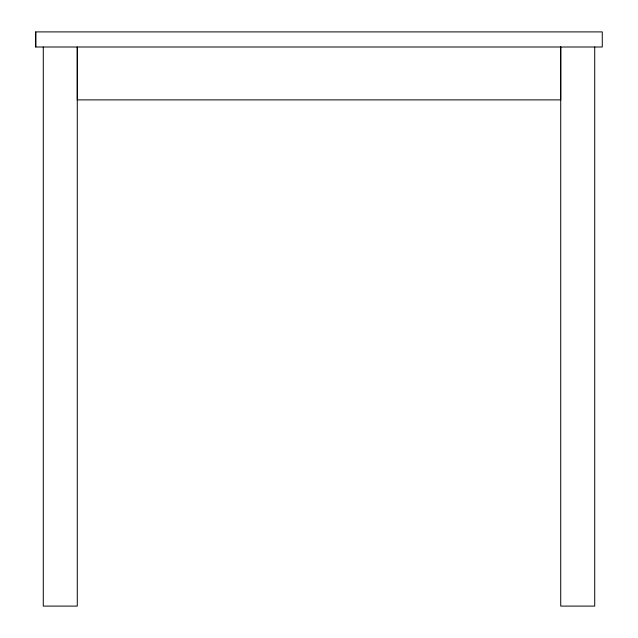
<?xml version="1.0" encoding="UTF-8"?>
<svg xmlns="http://www.w3.org/2000/svg" width="638" height="638" viewBox="0 0 638 638"><rect width="100%" height="100%" fill="white"/><g stroke="black" fill="none" stroke-linecap="round" stroke-linejoin="round"><path stroke-width="0.96" d="M35.728 47.005L35.728 31.9L602.272 31.9L602.272 47.005L35.728 47.005L35.728 31.9M594.72 47.005L594.72 606.1L560.722 606.1L560.722 47.005L560.722 99.887L77.278 99.887L77.286 47.005L77.278 606.1L43.28 606.1L43.28 47.005"/></g></svg>
